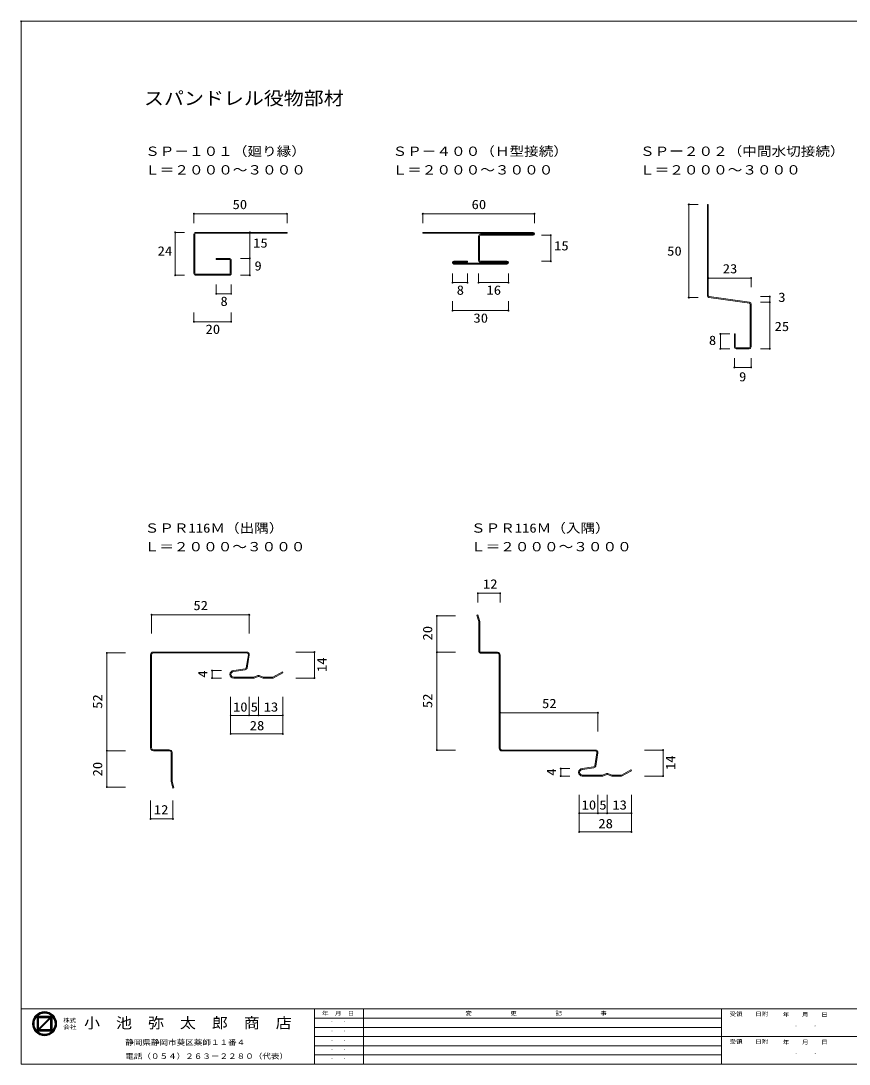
# Model space of a CAD drawing. Units: millimetres on the paper. Extents: x -567 to 221, y -409 to 741.
# Drawn here: x -567 to -122, y 181 to 741 of the extents above; entities that cross this region are included whole.
import ezdxf
from ezdxf.enums import TextEntityAlignment as Align

# ---------------------------------------------------------------- set-up
doc = ezdxf.new("R2010")
doc.units = ezdxf.units.MM
doc.header["$PDMODE"] = 32
doc.header["$PDSIZE"] = 0.5
doc.layers.add('0-0_0-0', color=4, linetype='Continuous', lineweight=18)
doc.styles.add('ＭＳ ゴシック', font='')
doc.styles.get('ＭＳ ゴシック').set_extended_font_data('MS Gothic')

msp = doc.modelspace()

# ---------------------------------------------------------------- linework, layer by layer
at = {"layer": '0-0_0-0', "color": 2}
for p, q in [((-567.12, 180.95), (-567.12, 740.95)), ((221.32, 740.95), (-567.12, 740.95)), ((221.32, 210.58), (-567.12, 210.58)), ((-409.62, 210.58), (-409.62, 180.95)), ((-383.29, 210.58), (-383.29, 180.95)), ((-191.05, 210.58), (-191.05, 180.95)), ((-191.05, 205.64), (-409.62, 205.64)), ((-191.05, 200.7), (-409.62, 200.7)), ((-409.62, 195.77), (221.32, 195.77)), ((-191.05, 190.83), (-409.62, 190.83)), ((-191.05, 185.89), (-409.62, 185.89)), ((-567.12, 180.95), (221.32, 180.95))]:
    msp.add_line(p, q, dxfattribs=at)
at = {"layer": '0-0_0-0'}
for p, q in [((-208.62, 592.61), (-208.62, 642.61)), ((-203.62, 642.61), (-208.62, 642.61)), ((-474.42, 637.61), (-424.42, 637.61)), ((-474.42, 632.61), (-474.42, 637.61)), ((-424.42, 632.61), (-424.42, 637.61)), ((-351.52, 637.61), (-291.52, 637.61)), ((-351.52, 632.61), (-351.52, 637.61)), ((-291.52, 632.61), (-291.52, 637.61)), ((-479.42, 627.61), (-484.42, 627.61)), ((-484.42, 627.61), (-484.42, 604.61)), ((-444.42, 627.61), (-444.42, 613.61)), ((-287.77, 626.11), (-282.77, 626.11)), ((-282.77, 626.11), (-282.77, 612.11)), ((-449.42, 613.61), (-444.42, 613.61)), ((-444.42, 613.61), (-444.42, 604.61)), ((-287.77, 612.11), (-282.77, 612.11)), ((-335.52, 605.61), (-335.52, 600.61)), ((-327.52, 605.61), (-327.52, 600.61)), ((-321.52, 605.61), (-321.52, 600.61)), ((-305.52, 605.61), (-305.52, 600.61)), ((-479.42, 604.61), (-484.42, 604.61)), ((-454.42, 599.61), (-454.42, 594.61)), ((-449.42, 604.61), (-444.42, 604.61)), ((-335.52, 600.61), (-327.52, 600.61)), ((-321.52, 600.61), (-305.52, 600.61)), ((-198.12, 603.11), (-175.12, 603.11)), ((-175.12, 598.11), (-175.12, 603.11)), ((-305.52, 590.61), (-305.52, 585.61)), ((-203.62, 592.61), (-208.62, 592.61)), ((-170.12, 590.11), (-165.12, 590.11)), ((-474.42, 584.61), (-474.42, 579.61)), ((-454.42, 584.61), (-454.42, 579.61)), ((-474.42, 579.61), (-454.42, 579.61)), ((-186.62, 565.11), (-191.62, 565.11)), ((-170.12, 565.11), (-165.12, 565.11)), ((-184.12, 560.11), (-184.12, 555.11)), ((-184.12, 555.11), (-175.12, 555.11)), ((-175.12, 560.11), (-175.12, 555.11)), ((-321.92, 433.81), (-309.92, 433.81)), ((-321.92, 428.81), (-321.92, 433.81)), ((-309.92, 428.81), (-309.92, 433.81)), ((-309.92, 428.81), (-309.92, 433.81)), ((-497.18, 422.26), (-444.68, 422.26)), ((-497.18, 412.26), (-497.18, 422.26)), ((-444.68, 412.26), (-444.68, 422.26)), ((-333.92, 421.64), (-343.92, 421.64)), ((-343.92, 421.64), (-343.92, 349.64)), ((-511.18, 401.76), (-521.18, 401.76)), ((-521.18, 329.26), (-521.18, 401.76)), ((-419.68, 402.26), (-409.68, 402.26)), ((-409.68, 388.26), (-409.68, 402.26)), ((-333.92, 402.14), (-343.92, 402.14)), ((-464.68, 388.26), (-464.68, 392.26)), ((-459.68, 392.26), (-464.68, 392.26)), ((-459.68, 388.26), (-464.68, 388.26)), ((-419.68, 388.26), (-409.68, 388.26)), ((-444.68, 378.26), (-444.68, 368.26)), ((-439.68, 378.26), (-439.68, 368.26)), ((-454.68, 368.26), (-454.68, 358.26)), ((-444.68, 368.26), (-426.68, 368.26)), ((-309.92, 369.64), (-257.42, 369.64)), ((-257.42, 359.64), (-257.42, 369.64)), ((-454.68, 358.26), (-426.68, 358.26)), ((-511.18, 349.26), (-521.18, 349.26)), ((-333.92, 349.64), (-343.92, 349.64)), ((-232.42, 349.64), (-222.42, 349.64)), ((-222.42, 335.64), (-222.42, 349.64)), ((-277.42, 335.64), (-277.42, 339.64)), ((-272.42, 339.64), (-277.42, 339.64)), ((-272.42, 335.64), (-277.42, 335.64)), ((-232.42, 335.64), (-222.42, 335.64)), ((-511.18, 329.76), (-521.18, 329.76)), ((-257.42, 325.64), (-257.42, 315.64)), ((-252.42, 325.64), (-252.42, 315.64)), ((-497.68, 322.6), (-497.68, 312.6)), ((-267.42, 315.64), (-267.42, 305.64)), ((-257.42, 315.64), (-239.42, 315.64)), ((-267.42, 305.64), (-239.42, 305.64)), ((-558.64, 206.6), (-550.64, 206.6)), ((-558.64, 206.44), (-550.64, 206.44)), ((-558.64, 206.28), (-550.64, 206.28)), ((-558.64, 206.12), (-550.64, 206.12)), ((-558.64, 205.96), (-550.64, 205.96)), ((-558.64, 205.8), (-557.84, 205.8)), ((-558.64, 205.64), (-557.84, 205.64)), ((-558.64, 205.48), (-557.84, 205.48)), ((-558.64, 205.32), (-557.84, 205.32)), ((-558.64, 205.16), (-557.84, 205.16)), ((-558.64, 205), (-557.84, 205)), ((-558.64, 204.84), (-557.84, 204.84)), ((-558.64, 204.68), (-557.84, 204.68)), ((-558.64, 204.52), (-557.84, 204.52)), ((-558.64, 204.36), (-557.84, 204.36)), ((-558.64, 204.2), (-557.84, 204.2)), ((-558.64, 204.04), (-557.84, 204.04)), ((-558.64, 203.88), (-557.84, 203.88)), ((-558.64, 203.72), (-557.84, 203.72)), ((-558.64, 203.56), (-557.84, 203.56)), ((-558.64, 203.4), (-557.84, 203.4)), ((-558.64, 203.24), (-557.84, 203.24)), ((-558.64, 203.08), (-557.84, 203.08)), ((-558.64, 202.92), (-557.84, 202.92)), ((-558.64, 202.76), (-557.84, 202.76)), ((-558.64, 202.6), (-557.84, 202.6)), ((-558.64, 202.44), (-557.84, 202.44)), ((-558.64, 202.28), (-557.84, 202.28)), ((-558.64, 202.12), (-557.84, 202.12)), ((-558.64, 201.96), (-557.84, 201.96)), ((-558.64, 201.8), (-557.84, 201.8)), ((-557.84, 205.88), (-557.84, 206.04)), ((-555.81, 201.8), (-555.24, 201.8)), ((-555.65, 201.96), (-555.08, 201.96)), ((-555.48, 202.12), (-554.92, 202.12)), ((-555.32, 202.28), (-554.76, 202.28)), ((-555.17, 202.44), (-554.6, 202.44)), ((-555.01, 202.6), (-554.44, 202.6)), ((-554.85, 202.76), (-554.28, 202.76)), ((-554.68, 202.92), (-554.12, 202.92)), ((-554.53, 203.08), (-553.96, 203.08)), ((-554.37, 203.24), (-553.8, 203.24)), ((-554.2, 203.4), (-553.64, 203.4)), ((-554.05, 203.56), (-553.48, 203.56)), ((-553.89, 203.72), (-553.32, 203.72)), ((-553.72, 203.88), (-553.16, 203.88)), ((-553.57, 204.04), (-553, 204.04)), ((-553.41, 204.2), (-552.84, 204.2)), ((-553.25, 204.36), (-552.68, 204.36)), ((-553.09, 204.52), (-552.52, 204.52)), ((-552.93, 204.68), (-552.36, 204.68)), ((-552.77, 204.84), (-552.2, 204.84)), ((-552.6, 205), (-552.04, 205)), ((-552.45, 205.16), (-551.88, 205.16)), ((-552.29, 205.32), (-551.72, 205.32)), ((-552.13, 205.48), (-551.56, 205.48)), ((-551.97, 205.64), (-550.64, 205.64)), ((-551.81, 205.8), (-550.64, 205.8)), ((-551.44, 205.48), (-550.64, 205.48)), ((-551.44, 205.32), (-550.64, 205.32)), ((-551.44, 205.16), (-550.64, 205.16)), ((-551.44, 205), (-550.64, 205)), ((-551.44, 204.84), (-550.64, 204.84)), ((-551.44, 204.68), (-550.64, 204.68)), ((-551.44, 204.52), (-550.64, 204.52)), ((-551.44, 204.36), (-550.64, 204.36)), ((-551.44, 204.2), (-550.64, 204.2)), ((-551.44, 204.04), (-550.64, 204.04)), ((-551.44, 203.88), (-550.64, 203.88)), ((-551.44, 203.72), (-550.64, 203.72)), ((-551.44, 203.56), (-550.64, 203.56)), ((-551.44, 203.4), (-550.64, 203.4)), ((-551.44, 203.24), (-550.64, 203.24)), ((-551.44, 203.08), (-550.64, 203.08)), ((-551.44, 202.92), (-550.64, 202.92)), ((-551.44, 202.76), (-550.64, 202.76)), ((-551.44, 202.6), (-550.64, 202.6)), ((-551.44, 202.44), (-550.64, 202.44)), ((-551.44, 202.28), (-550.64, 202.28)), ((-551.44, 202.12), (-550.64, 202.12)), ((-551.44, 201.96), (-550.64, 201.96)), ((-551.44, 201.8), (-550.64, 201.8)), ((-558.64, 201.64), (-557.84, 201.64)), ((-558.64, 201.48), (-557.84, 201.48)), ((-558.64, 201.32), (-557.84, 201.32)), ((-558.64, 201.16), (-557.84, 201.16)), ((-558.64, 201), (-557.84, 201)), ((-558.64, 200.84), (-557.84, 200.84)), ((-558.64, 200.68), (-557.84, 200.68)), ((-558.64, 200.52), (-557.84, 200.52)), ((-558.64, 200.36), (-557.84, 200.36)), ((-558.64, 200.2), (-557.84, 200.2)), ((-558.64, 200.04), (-557.84, 200.04)), ((-558.64, 199.88), (-557.84, 199.88)), ((-558.64, 199.72), (-557.32, 199.72)), ((-558.64, 199.56), (-557.48, 199.56)), ((-558.64, 199.4), (-550.64, 199.4)), ((-558.64, 199.24), (-550.64, 199.24)), ((-558.64, 199.08), (-550.64, 199.08)), ((-558.64, 198.92), (-550.64, 198.92)), ((-558.64, 198.76), (-550.64, 198.76)), ((-557.73, 199.88), (-557.16, 199.88)), ((-557.57, 200.04), (-557, 200.04)), ((-557.41, 200.2), (-556.84, 200.2)), ((-557.25, 200.36), (-556.68, 200.36)), ((-557.09, 200.52), (-556.52, 200.52)), ((-556.93, 200.68), (-556.36, 200.68)), ((-556.77, 200.84), (-556.2, 200.84)), ((-556.61, 201), (-556.04, 201)), ((-556.44, 201.16), (-555.88, 201.16)), ((-556.29, 201.32), (-555.72, 201.32)), ((-556.13, 201.48), (-555.56, 201.48)), ((-555.97, 201.64), (-555.4, 201.64)), ((-551.44, 201.64), (-550.64, 201.64)), ((-551.44, 201.48), (-550.64, 201.48)), ((-551.44, 201.32), (-550.64, 201.32)), ((-551.44, 201.16), (-550.64, 201.16)), ((-551.44, 201), (-550.64, 201)), ((-551.44, 200.84), (-550.64, 200.84)), ((-551.44, 200.68), (-550.64, 200.68)), ((-551.44, 200.52), (-550.64, 200.52)), ((-551.44, 200.36), (-550.64, 200.36)), ((-551.44, 200.2), (-550.64, 200.2)), ((-551.44, 200.04), (-550.64, 200.04)), ((-551.44, 199.88), (-550.64, 199.88)), ((-551.44, 199.72), (-550.64, 199.72)), ((-551.44, 199.56), (-550.64, 199.56))]:
    msp.add_line(p, q, dxfattribs=at)
at = {"layer": '0-0_0-0', "color": 3}
for p, q in [((-198.62, 642.61), (-198.12, 642.61)), ((-198.62, 593.61), (-198.62, 642.61)), ((-198.12, 593.61), (-198.12, 642.61)), ((-473.42, 627.61), (-424.42, 627.61)), ((-424.42, 627.61), (-424.42, 627.11)), ((-351.52, 627.61), (-351.52, 627.11)), ((-351.52, 627.61), (-292.27, 627.61)), ((-474.42, 605.61), (-474.42, 626.61)), ((-473.92, 605.61), (-473.92, 626.61)), ((-473.42, 627.11), (-424.42, 627.11)), ((-351.52, 627.11), (-292.27, 627.11)), ((-321.52, 625.61), (-321.52, 612.61)), ((-321.02, 625.61), (-321.02, 612.61)), ((-320.52, 626.61), (-292.27, 626.61)), ((-320.52, 626.11), (-292.27, 626.11)), ((-462.42, 613.61), (-462.42, 613.11)), ((-462.42, 613.61), (-455.42, 613.61)), ((-455.42, 613.11), (-462.42, 613.11)), ((-454.92, 605.61), (-454.92, 612.61)), ((-454.42, 605.61), (-454.42, 612.61)), ((-327.52, 612.11), (-334.77, 612.11)), ((-334.77, 611.61), (-327.52, 611.61)), ((-334.77, 611.11), (-306.27, 611.11)), ((-327.52, 612.11), (-327.52, 611.61)), ((-320.52, 612.11), (-306.27, 612.11)), ((-306.27, 611.61), (-320.52, 611.61)), ((-455.42, 605.11), (-473.42, 605.11)), ((-334.77, 610.61), (-306.27, 610.61)), ((-473.42, 604.61), (-455.42, 604.61)), ((-176.05, 589.6), (-197.85, 592.64)), ((-197.69, 593.12), (-175.98, 590.09)), ((-175.62, 566.11), (-175.62, 589.11)), ((-175.12, 589.11), (-175.12, 566.11)), ((-184.12, 573.11), (-183.62, 573.11)), ((-184.12, 573.11), (-184.12, 566.11)), ((-183.62, 566.11), (-183.62, 573.11)), ((-176.12, 565.61), (-183.12, 565.61)), ((-176.12, 565.11), (-183.12, 565.11)), ((-321.91, 422.27), (-322.39, 422.14)), ((-322.39, 422.14), (-321.42, 418.67)), ((-321.42, 418.67), (-321.42, 403.14)), ((-321.42, 408.54), (-321.42, 403.14)), ((-320.92, 408.64), (-320.92, 403.14)), ((-497.68, 400.76), (-497.68, 350.76)), ((-497.18, 400.76), (-497.18, 350.76)), ((-496.18, 402.26), (-446.18, 402.26)), ((-446.18, 401.76), (-496.18, 401.76)), ((-445.18, 400.76), (-446.31, 393.79)), ((-444.69, 400.68), (-445.82, 393.66)), ((-320.92, 402.14), (-311.42, 402.14)), ((-311.42, 401.64), (-320.92, 401.64)), ((-319.92, 402.14), (-311.42, 402.14)), ((-311.42, 401.64), (-319.92, 401.64)), ((-310.42, 350.64), (-310.42, 400.64)), ((-309.92, 350.64), (-309.92, 400.64)), ((-453.06, 392.26), (-446.98, 393.17)), ((-452.98, 391.77), (-446.87, 392.68)), ((-439.5, 389.15), (-437.28, 388.26)), ((-437.28, 388.26), (-431.93, 388.26)), ((-431.93, 388.26), (-426.68, 391.12)), ((-496.18, 349.76), (-487.68, 349.76)), ((-487.68, 349.26), (-496.18, 349.26)), ((-486.68, 342.76), (-486.68, 348.26)), ((-486.18, 342.86), (-486.18, 348.26)), ((-486.18, 332.74), (-486.18, 348.26)), ((-308.92, 349.64), (-258.92, 349.64)), ((-258.92, 349.14), (-308.92, 349.14)), ((-257.92, 348.14), (-259.05, 341.17)), ((-257.43, 348.06), (-258.57, 341.05)), ((-265.8, 339.64), (-259.72, 340.56)), ((-265.72, 339.15), (-259.61, 340.07)), ((-252.24, 336.53), (-250.02, 335.64)), ((-244.67, 335.64), (-239.42, 338.51)), ((-485.22, 329.27), (-486.18, 332.74)), ((-250.02, 335.64), (-244.67, 335.64)), ((-485.7, 329.14), (-485.22, 329.27)), ((-557.84, 199.76), (-557.84, 205.88)), ((-551.44, 205.6), (-557.56, 199.48)), ((-551.44, 205.6), (-551.44, 199.48)), ((-551.44, 199.48), (-557.56, 199.48))]:
    msp.add_line(p, q, dxfattribs=at)
at = {"layer": '0-0_0-0'}
for points in [[(-462.42, 599.61), (-462.42, 594.61), (-454.42, 594.61)], [(-335.52, 590.61), (-335.52, 585.61), (-305.52, 585.61)], [(-170.12, 593.11), (-165.12, 593.11), (-165.12, 565.11)], [(-186.62, 573.11), (-191.62, 573.11), (-191.62, 565.11)], [(-454.68, 378.26), (-454.68, 368.26), (-444.68, 368.26)], [(-426.68, 378.26), (-426.68, 368.26), (-426.68, 358.26)], [(-267.42, 325.64), (-267.42, 315.64), (-257.42, 315.64)], [(-239.42, 325.64), (-239.42, 315.64), (-239.42, 305.64)], [(-485.68, 322.6), (-485.68, 312.6), (-497.68, 312.6)]]:
    msp.add_lwpolyline(points, dxfattribs=at)
at = {"layer": '0-0_0-0', "color": 3}
for points in [[(-321.91, 422.27), (-320.92, 418.73), (-320.92, 403.14)], [(-453.06, 388.76), (-442.18, 388.76), (-440.05, 389.61)], [(-439.87, 389.15), (-442.09, 388.26), (-453.06, 388.26)], [(-439.31, 389.61), (-437.18, 388.76), (-432.06, 388.76)], [(-432.06, 388.76), (-426.92, 391.56), (-426.68, 391.12)], [(-485.7, 329.14), (-486.68, 332.67), (-486.68, 348.26)], [(-265.8, 336.14), (-254.92, 336.14), (-252.8, 337)], [(-252.61, 336.53), (-254.83, 335.64), (-265.8, 335.64)], [(-252.05, 337), (-249.92, 336.14), (-244.8, 336.14)], [(-244.8, 336.14), (-239.66, 338.95), (-239.42, 338.51)], [(-557.84, 205.88), (-551.73, 205.88), (-557.84, 199.76)]]:
    msp.add_lwpolyline(points, dxfattribs=at)
msp.add_lwpolyline([(-558.64, 198.68), (-558.64, 206.68), (-550.64, 206.68), (-550.64, 198.68)], close=True, dxfattribs=at)
for radius in [6.457, 5.657]:
    msp.add_circle((-554.64, 202.68), radius, dxfattribs=at)
at = {"layer": '0-0_0-0'}
for radius in [6.377, 6.217, 6.057, 5.897, 5.737]:
    msp.add_circle((-554.64, 202.68), radius, dxfattribs=at)
at = {"layer": '0-0_0-0', "color": 3}
for centre, radius, start, end in [((-473.42, 626.61), 1, 90, 180), ((-292.27, 626.86), 0.75, 270, 90), ((-473.42, 626.61), 0.5, 90, 180), ((-473.42, 626.61), 0.5, 90, 180), ((-320.52, 625.61), 1, 90, 180), ((-320.52, 625.61), 0.5, 90, 180), ((-292.27, 626.86), 0.25, 270, 90), ((-455.42, 612.61), 1, 0, 90), ((-455.42, 612.61), 0.5, 0, 90), ((-334.77, 611.36), 0.75, 90, 270), ((-334.77, 611.36), 0.25, 90, 270), ((-320.52, 612.61), 1, 180, 270), ((-320.52, 612.61), 0.5, 180, 270), ((-306.27, 611.36), 0.75, 270, 90), ((-306.27, 611.36), 0.25, 270, 90), ((-473.42, 605.61), 1, 180, 270), ((-473.42, 605.61), 0.5, 180, 270), ((-455.42, 605.61), 0.5, 270, 0), ((-455.42, 605.61), 1, 270, 0), ((-455.42, 605.61), 0.5, 270, 0), ((-197.62, 593.62), 1, 180, 256.43195), ((-197.62, 593.62), 0.5, 180, 262.0602), ((-176.12, 589.11), 0.5, 0, 82.0594), ((-176.12, 589.11), 1, 0, 82.0594), ((-183.12, 566.11), 1, 180, 270), ((-183.12, 566.11), 0.5, 180, 270), ((-176.12, 566.11), 0.5, 270, 0), ((-176.12, 566.11), 1, 270, 0), ((-176.12, 566.11), 0.5, 270, 0), ((-496.18, 400.76), 1.5, 90, 180), ((-496.18, 400.76), 1, 90, 180), ((-446.18, 400.76), 1.5, 0, 90), ((-446.18, 400.76), 1, 0, 90), ((-319.92, 403.14), 1.5, 180, 270), ((-319.92, 403.14), 1.5, 180, 270), ((-319.92, 403.14), 1, 180, 270), ((-319.92, 403.14), 1, 180, 270), ((-311.42, 400.64), 1.5, 0, 90), ((-311.42, 400.64), 1.5, 0, 90), ((-311.42, 400.64), 1, 0, 90), ((-311.42, 400.64), 1, 0, 90), ((-453.06, 390.26), 2, 90, 270), ((-447.25, 394.14), 1, 285.82802, 339.54613), ((-447.25, 394.14), 1.5, 284.48241, 341.61801), ((-453.06, 390.26), 1.5, 90, 270), ((-439.68, 388.68), 1, 68.1949, 111.8051), ((-439.68, 388.68), 0.5, 68.1949, 111.8051), ((-496.18, 350.76), 1.5, 180, 270), ((-496.18, 350.76), 1, 180, 270), ((-487.68, 348.26), 1.5, 0, 90), ((-487.68, 348.26), 1.5, 0, 90), ((-487.68, 348.26), 1, 0, 90), ((-487.68, 348.26), 1, 0, 90), ((-308.92, 350.64), 1.5, 180, 270), ((-308.92, 350.64), 1, 180, 270), ((-258.92, 348.14), 1.5, 0, 90), ((-258.92, 348.14), 1, 0, 90), ((-265.8, 337.64), 2, 90, 270), ((-265.8, 337.64), 1.5, 90, 270), ((-259.99, 341.52), 1, 285.82802, 339.54613), ((-259.99, 341.52), 1.5, 284.48241, 341.61801), ((-252.42, 336.07), 1, 68.1949, 111.8051), ((-252.42, 336.07), 0.5, 68.1949, 111.8051)]:
    msp.add_arc(centre, radius, start, end, dxfattribs=at)
for p in [(-567.12, 740.95), (-208.62, 642.61), (-474.42, 637.61), (-424.42, 637.61), (-351.52, 637.61), (-291.52, 637.61), (-484.42, 627.61), (-444.42, 627.61), (-282.77, 626.11), (-444.42, 613.61), (-282.77, 612.11), (-484.42, 604.61), (-444.42, 604.61), (-335.52, 600.61), (-327.52, 600.61), (-321.52, 600.61), (-305.52, 600.61), (-198.12, 603.11), (-175.12, 603.11), (-462.42, 594.61), (-454.42, 594.61), (-208.62, 592.61), (-165.12, 593.11), (-165.12, 590.11), (-335.52, 585.61), (-305.52, 585.61), (-474.42, 579.61), (-454.42, 579.61), (-191.62, 573.11), (-191.62, 565.11), (-165.12, 565.11), (-184.12, 555.11), (-175.12, 555.11), (-321.92, 433.81), (-309.92, 433.81), (-497.18, 422.26), (-444.68, 422.26), (-343.92, 421.64), (-521.18, 401.76), (-409.68, 402.26), (-343.92, 402.14), (-464.68, 392.26), (-464.68, 388.26), (-409.68, 388.26), (-309.92, 369.64), (-257.42, 369.64), (-454.68, 368.26), (-444.68, 368.26), (-439.68, 368.26), (-426.68, 368.26), (-454.68, 358.26), (-426.68, 358.26), (-521.18, 349.26), (-343.92, 349.64), (-222.42, 349.64), (-277.42, 339.64), (-277.42, 335.64), (-222.42, 335.64), (-521.18, 329.76), (-267.42, 315.64), (-257.42, 315.64), (-252.42, 315.64), (-239.42, 315.64), (-497.68, 312.6), (-485.68, 312.6), (-267.42, 305.64), (-239.42, 305.64)]:
    msp.add_point(p, dxfattribs=at)

# ---------------------------------------------------------------- texts
at = {"layer": '0-0_0-0', "color": 7, "style": 'ＭＳ ゴシック'}
for s, height, width, p in [('スパンドレル役物部材', 7.148, 1.1, (-501.234, 693.911)), ('ＳＰ－１０１（廻り縁）', 5.004, 1.15, (-500.609, 667.186)), ('ＳＰ－４００（Ｈ型接続）', 5.004, 1.15, (-367.708, 667.186)), ('ＳＰー２０２（中間水切接続）', 5.004, 1.15, (-234.807, 667.186)), ('Ｌ＝２０００～３０００', 5.004, 1.15, (-500.609, 657.186)), ('Ｌ＝２０００～３０００', 5.004, 1.15, (-367.708, 657.186)), ('Ｌ＝２０００～３０００', 5.004, 1.15, (-234.807, 657.186)), ('60', 5.004, 1.15, (-325.269, 638.611)), ('24', 5.004, 1.15, (-493.916, 613.621)), ('50', 5.004, 1.15, (-220.233, 613.589)), ('9', 5.004, 1.15, (-441.921, 605.611)), ('23', 5.004, 1.15, (-190.368, 604.111)), ('8', 5.004, 1.15, (-333.269, 592.611)), ('16', 5.004, 1.15, (-317.269, 592.611)), ('3', 5.004, 1.15, (-160.558, 588.769)), ('8', 5.004, 1.15, (-460.17, 586.611)), ('30', 5.004, 1.15, (-324.269, 577.611)), ('20', 5.004, 1.15, (-468.17, 571.611)), ('25', 5.004, 1.15, (-162.536, 573.111)), ('9', 5.004, 1.15, (-181.618, 546.111)), ('ＳＰＲ116Ｍ（出隅）', 5.004, 1.15, (-500.872, 464.837)), ('ＳＰＲ116Ｍ（入隅）', 5.004, 1.15, (-325.613, 464.837)), ('Ｌ＝２０００～３０００', 5.004, 1.15, (-500.872, 454.837)), ('Ｌ＝２０００～３０００', 5.004, 1.15, (-325.613, 454.837)), ('52', 5.004, 1.15, (-474.683, 423.262)), ('52', 5.004, 1.15, (-287.424, 370.644)), ('10', 5.004, 1.15, (-453.433, 368.762)), ('5', 5.004, 1.15, (-443.933, 368.762)), ('13', 5.004, 1.15, (-436.933, 368.762)), ('28', 5.004, 1.15, (-444.433, 358.762)), ('10', 5.004, 1.15, (-266.174, 316.144)), ('5', 5.004, 1.15, (-256.674, 316.144)), ('13', 5.004, 1.15, (-249.674, 316.144)), ('28', 5.004, 1.15, (-257.174, 306.144)), ('年\u3000月\u3000日', 2.144, 1.15, (-405.597, 206.527)), ('変\u3000\u3000\u3000\u3000\u3000\u3000更\u3000\u3000\u3000\u3000\u3000\u3000記\u3000\u3000\u3000\u3000\u3000\u3000事', 2.144, 1.15, (-328.572, 206.56)), ('受領\u3000\u3000日附', 2.144, 1.15, (-186.705, 206.16)), ('年\u3000\u3000月\u3000\u3000日', 2.144, 1.15, (-158.119, 205.868)), ('会', 2.144, 1.15, (-544.575, 199.184)), ('株', 2.144, 1.15, (-544.55, 202.809)), ('式', 2.144, 1.15, (-541.175, 202.709)), ('社', 2.144, 1.15, (-540.975, 199.184)), ('小\u3000池\u3000弥\u3000太\u3000郎\u3000商\u3000店', 5.718, 1.1, (-533.427, 198.515)), ('. \u3000.\u3000 ', 2.144, 1.15, (-401.111, 202.868)), ('. \u3000.\u3000 ', 2.144, 1.15, (-401.111, 197.93)), ('.\u3000 \u3000.', 2.144, 1.15, (-151.843, 200.657)), ('静岡県静岡市葵区薬師１１番４', 2.859, 1.15, (-511.324, 190.334)), ('. \u3000.\u3000 ', 2.144, 1.15, (-401.111, 192.992)), ('受領\u3000\u3000日附', 2.144, 1.15, (-186.705, 191.345)), ('年\u3000\u3000月\u3000\u3000日', 2.144, 1.15, (-158.119, 191.053)), ('電話（０５４）２６３－２２８０（代表）', 2.859, 1.15, (-511.322, 182.918)), ('. \u3000.\u3000 ', 2.144, 1.15, (-401.111, 188.053)), ('.\u3000 \u3000.', 2.144, 1.15, (-151.843, 185.842)), ('. \u3000.\u3000 ', 2.144, 1.15, (-401.111, 183.115))]:
    msp.add_text(s, height=height, dxfattribs=dict(at, width=width)).set_placement(p, align=Align.BOTTOM_LEFT)
at = {"layer": '0-0_0-0', "color": 7, "style": 'ＭＳ ゴシック', "width": 1.15}
for s, rotation, p in [('50', 359.999, (-453.67, 638.611)), ('15', 359.999, (-442.609, 617.945)), ('15', 359.999, (-280.958, 616.444)), ('8', 359.999, (-197.793, 565.651)), ('12', 359.999, (-319.174, 434.809)), ('20', 90, (-344.924, 408.453)), ('14', 90, (-401.683, 391.512)), ('4', 90, (-465.683, 388.512)), ('52', 90, (-522.183, 371.762)), ('52', 90, (-344.924, 372.144)), ('20', 90, (-522.183, 335.453)), ('14', 90, (-214.424, 338.894)), ('4', 90, (-278.424, 335.894)), ('12', 359.999, (-495.933, 313.597))]:
    msp.add_text(s, height=5.004, rotation=rotation, dxfattribs=at).set_placement(p, align=Align.BOTTOM_LEFT)

doc.saveas('drawing.dxf')
